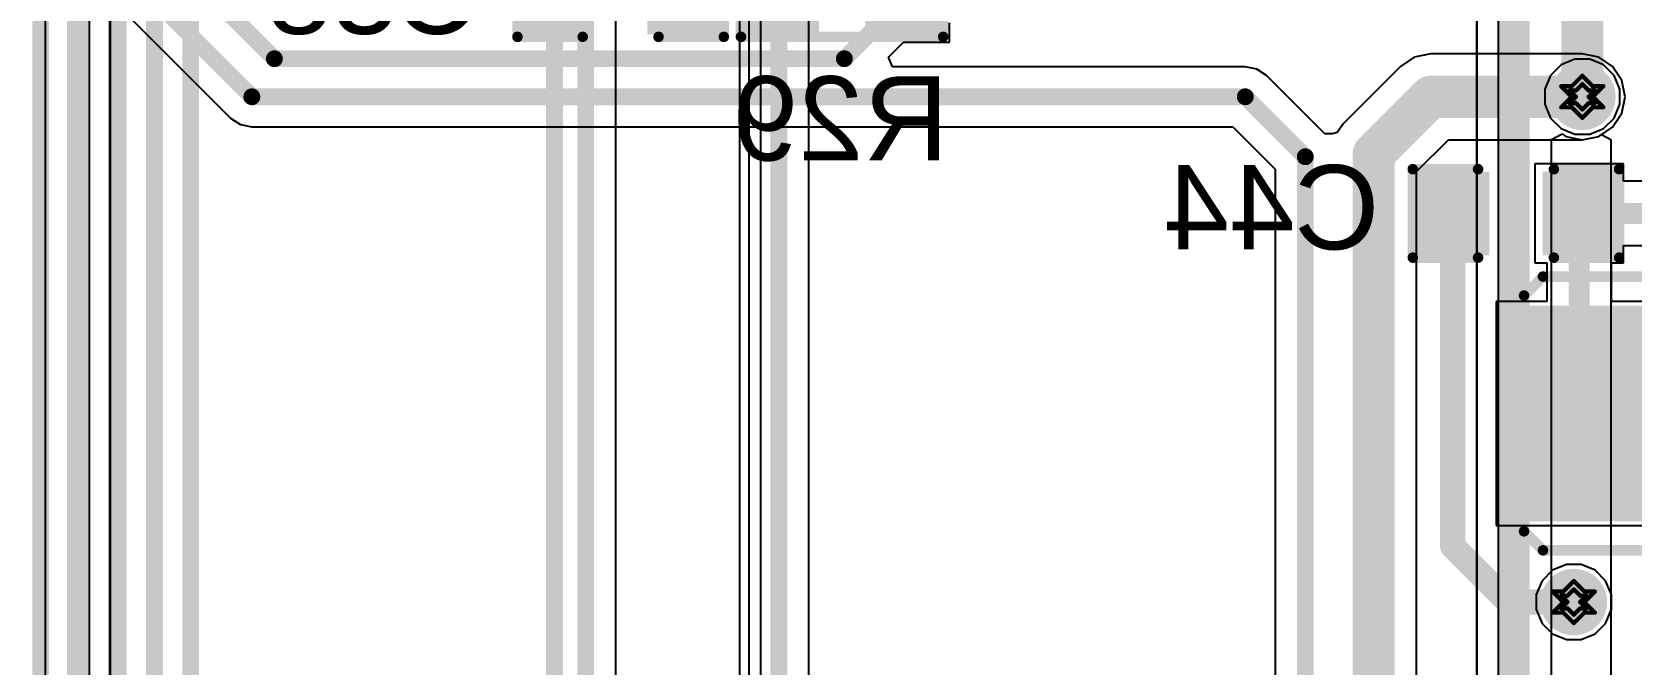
# Model space of a CAD drawing. Header units: inches. Extents: x -2.7 to 10.9, y -2.9 to 7.4.
# Drawn here: x 1.116 to 1.875, y -0.678 to -0.378 of the extents above; entities that cross this region are included whole.
import ezdxf

# ---------------------------------------------------------------- set-up
doc = ezdxf.new("R2010")
doc.units = ezdxf.units.IN
doc.header["$MEASUREMENT"] = 0
for name, color, linetype in [('Board Outline', 216, 'Continuous'), ('Bottom Layer', 5, 'Continuous'), ('Bottom Overlay', 54, 'Continuous'), ('Bottom Paste', 16, 'Continuous'), ('Bottom Solder', 6, 'Continuous'), ('Drill Drawing', 1, 'Continuous'), ('Layer 2', 16, 'Continuous'), ('Layer 3', 76, 'Continuous'), ('Top Layer', 1, 'Continuous'), ('Top Solder', 216, 'Continuous'), ('Via Holes', 16, 'Continuous')]:
    doc.layers.add(name, color=color, linetype=linetype)
doc.styles.add('Arial', font='', dxfattribs={"height": 0.2})
doc.styles.get('Arial').set_extended_font_data('Arial')

# ---------------------------------------------------------------- blocks, each defined once
blk = doc.blocks.new('SMD5032_2P_B_122')
at = {"layer": 'Bottom Layer'}
for points in [[(-0.1063, 0.04724), (-0.03937, 0.04724), (-0.03937, -0.04724), (-0.1063, -0.04724)], [(0.03937, 0.04724), (0.1063, 0.04724), (0.1063, -0.04724), (0.03937, -0.04724)]]:
    blk.add_hatch(color=5, dxfattribs=at).paths.add_polyline_path(points)
at = {"layer": 'Bottom Paste'}
for points in [[(-0.1063, 0.04724), (-0.03937, 0.04724), (-0.03937, -0.04724), (-0.1063, -0.04724)], [(0.03937, 0.04724), (0.1063, 0.04724), (0.1063, -0.04724), (0.03937, -0.04724)]]:
    blk.add_hatch(color=16, dxfattribs=at).paths.add_polyline_path(points)
at = {"layer": 'Bottom Solder'}
for points in [[(-0.1103, 0.05124), (-0.03537, 0.05124), (-0.03537, -0.05124), (-0.1103, -0.05124)], [(0.03537, 0.05124), (0.1103, 0.05124), (0.1103, -0.05124), (0.03537, -0.05124)]]:
    blk.add_hatch(color=6, dxfattribs=at).paths.add_polyline_path(points)
at = {"layer": 'Bottom Overlay'}
for points in [[(-0.09, 0.065, 0.005, 0.005, 0), (-0.099, 0.056, 0.005, 0.005, 0)], [(0.09, 0.065, 0.005, 0.005, 0), (-0.09, 0.065, 0.005, 0.005, 0)], [(0.099, 0.056, 0.005, 0.005, 0), (0.09, 0.065, 0.005, 0.005, 0)], [(-0.09, -0.065, 0.005, 0.005, 0), (-0.099, -0.056, 0.005, 0.005, 0)], [(0.099, -0.056, 0.005, 0.005, 0), (0.09, -0.065, 0.005, 0.005, 0)], [(0.09, -0.065, 0.005, 0.005, 0), (-0.09, -0.065, 0.005, 0.005, 0)]]:
    blk.add_lwpolyline(points, format="xyseb", dxfattribs=at)
for points in [[(-0.09125, 0.065, 0.0025, 0.0025, 1), (-0.08875, 0.065, 0.0025, 0.0025, 1)], [(-0.09125, 0.065, 0.0025, 0.0025, 1), (-0.08875, 0.065, 0.0025, 0.0025, 1)], [(0.08875, 0.065, 0.0025, 0.0025, 1), (0.09125, 0.065, 0.0025, 0.0025, 1)], [(0.08875, 0.065, 0.0025, 0.0025, 1), (0.09125, 0.065, 0.0025, 0.0025, 1)], [(-0.10025, 0.056, 0.0025, 0.0025, 1), (-0.09775, 0.056, 0.0025, 0.0025, 1)], [(0.09775, 0.056, 0.0025, 0.0025, 1), (0.10025, 0.056, 0.0025, 0.0025, 1)], [(-0.10025, -0.056, 0.0025, 0.0025, 1), (-0.09775, -0.056, 0.0025, 0.0025, 1)], [(0.09775, -0.056, 0.0025, 0.0025, 1), (0.10025, -0.056, 0.0025, 0.0025, 1)], [(-0.09125, -0.065, 0.0025, 0.0025, 1), (-0.08875, -0.065, 0.0025, 0.0025, 1)], [(-0.09125, -0.065, 0.0025, 0.0025, 1), (-0.08875, -0.065, 0.0025, 0.0025, 1)], [(0.08875, -0.065, 0.0025, 0.0025, 1), (0.09125, -0.065, 0.0025, 0.0025, 1)], [(0.08875, -0.065, 0.0025, 0.0025, 1), (0.09125, -0.065, 0.0025, 0.0025, 1)]]:
    blk.add_lwpolyline(points, format="xyseb", close=True, dxfattribs=at)
blk = doc.blocks.new('R___0603_B_186')
at = {"layer": 'Bottom Layer'}
for points in [[(-0.045, -0.0175), (-0.045, 0.0175), (-0.015, 0.0175), (-0.015, -0.0175)], [(0.015, -0.0175), (0.015, 0.0175), (0.045, 0.0175), (0.045, -0.0175)]]:
    blk.add_hatch(color=5, dxfattribs=at).paths.add_polyline_path(points)
at = {"layer": 'Bottom Paste'}
for points in [[(-0.045, -0.0175), (-0.045, 0.0175), (-0.015, 0.0175), (-0.015, -0.0175)], [(0.015, -0.0175), (0.015, 0.0175), (0.045, 0.0175), (0.045, -0.0175)]]:
    blk.add_hatch(color=16, dxfattribs=at).paths.add_polyline_path(points)
at = {"layer": 'Bottom Solder'}
for points in [[(-0.049, -0.0215), (-0.049, 0.0215), (-0.011, 0.0215), (-0.011, -0.0215)], [(0.011, -0.0215), (0.011, 0.0215), (0.049, 0.0215), (0.049, -0.0215)]]:
    blk.add_hatch(color=6, dxfattribs=at).paths.add_polyline_path(points)
at = {"layer": 'Bottom Overlay'}
for points in [[(0.048, 0.021, 0.005, 0.005, 0), (-0.048, 0.021, 0.005, 0.005, 0)], [(-0.048, 0.021, 0.005, 0.005, 0), (-0.048, -0.021, 0.005, 0.005, 0)], [(0.048, 0.021, 0.005, 0.005, 0), (0.048, -0.021, 0.005, 0.005, 0)], [(0.048, -0.021, 0.005, 0.005, 0), (-0.048, -0.021, 0.005, 0.005, 0)]]:
    blk.add_lwpolyline(points, format="xyseb", dxfattribs=at)
for points in [[(-0.04925, 0.021, 0.0025, 0.0025, 1), (-0.04675, 0.021, 0.0025, 0.0025, 1)], [(-0.04925, 0.021, 0.0025, 0.0025, 1), (-0.04675, 0.021, 0.0025, 0.0025, 1)], [(0.04675, 0.021, 0.0025, 0.0025, 1), (0.04925, 0.021, 0.0025, 0.0025, 1)], [(0.04675, 0.021, 0.0025, 0.0025, 1), (0.04925, 0.021, 0.0025, 0.0025, 1)], [(-0.04925, -0.021, 0.0025, 0.0025, 1), (-0.04675, -0.021, 0.0025, 0.0025, 1)], [(-0.04925, -0.021, 0.0025, 0.0025, 1), (-0.04675, -0.021, 0.0025, 0.0025, 1)], [(0.04675, -0.021, 0.0025, 0.0025, 1), (0.04925, -0.021, 0.0025, 0.0025, 1)], [(0.04675, -0.021, 0.0025, 0.0025, 1), (0.04925, -0.021, 0.0025, 0.0025, 1)]]:
    blk.add_lwpolyline(points, format="xyseb", close=True, dxfattribs=at)
blk = doc.blocks.new('C___0603_B_302')
at = {"layer": 'Bottom Layer'}
for points in [[(-0.045, -0.0175), (-0.045, 0.0175), (-0.015, 0.0175), (-0.015, -0.0175)], [(0.015, -0.0175), (0.015, 0.0175), (0.045, 0.0175), (0.045, -0.0175)]]:
    blk.add_hatch(color=5, dxfattribs=at).paths.add_polyline_path(points)
at = {"layer": 'Bottom Paste'}
for points in [[(-0.045, -0.0175), (-0.045, 0.0175), (-0.015, 0.0175), (-0.015, -0.0175)], [(0.015, -0.0175), (0.015, 0.0175), (0.045, 0.0175), (0.045, -0.0175)]]:
    blk.add_hatch(color=16, dxfattribs=at).paths.add_polyline_path(points)
at = {"layer": 'Bottom Solder'}
for points in [[(-0.04736, -0.01986), (-0.04736, 0.01986), (-0.01264, 0.01986), (-0.01264, -0.01986)], [(0.01264, -0.01986), (0.01264, 0.01986), (0.04736, 0.01986), (0.04736, -0.01986)]]:
    blk.add_hatch(color=6, dxfattribs=at).paths.add_polyline_path(points)
at = {"layer": 'Bottom Overlay'}
for points in [[(-0.049, -0.021, 0.005, 0.005, 0), (-0.049, 0.021, 0.005, 0.005, 0)], [(-0.049, 0.021, 0.005, 0.005, 0), (-0.018, 0.021, 0.005, 0.005, 0)], [(0.018, 0.021, 0.005, 0.005, 0), (0.049, 0.021, 0.005, 0.005, 0)], [(0.049, -0.021, 0.005, 0.005, 0), (0.049, 0.021, 0.005, 0.005, 0)], [(-0.049, -0.021, 0.005, 0.005, 0), (-0.018, -0.021, 0.005, 0.005, 0)], [(0.018, -0.021, 0.005, 0.005, 0), (0.049, -0.021, 0.005, 0.005, 0)]]:
    blk.add_lwpolyline(points, format="xyseb", dxfattribs=at)
for points in [[(-0.05025, 0.021, 0.0025, 0.0025, 1), (-0.04775, 0.021, 0.0025, 0.0025, 1)], [(-0.05025, 0.021, 0.0025, 0.0025, 1), (-0.04775, 0.021, 0.0025, 0.0025, 1)], [(-0.01925, 0.021, 0.0025, 0.0025, 1), (-0.01675, 0.021, 0.0025, 0.0025, 1)], [(0.01675, 0.021, 0.0025, 0.0025, 1), (0.01925, 0.021, 0.0025, 0.0025, 1)], [(0.04775, 0.021, 0.0025, 0.0025, 1), (0.05025, 0.021, 0.0025, 0.0025, 1)], [(0.04775, 0.021, 0.0025, 0.0025, 1), (0.05025, 0.021, 0.0025, 0.0025, 1)], [(-0.05025, -0.021, 0.0025, 0.0025, 1), (-0.04775, -0.021, 0.0025, 0.0025, 1)], [(-0.05025, -0.021, 0.0025, 0.0025, 1), (-0.04775, -0.021, 0.0025, 0.0025, 1)], [(-0.01925, -0.021, 0.0025, 0.0025, 1), (-0.01675, -0.021, 0.0025, 0.0025, 1)], [(0.01675, -0.021, 0.0025, 0.0025, 1), (0.01925, -0.021, 0.0025, 0.0025, 1)], [(0.04775, -0.021, 0.0025, 0.0025, 1), (0.05025, -0.021, 0.0025, 0.0025, 1)], [(0.04775, -0.021, 0.0025, 0.0025, 1), (0.05025, -0.021, 0.0025, 0.0025, 1)]]:
    blk.add_lwpolyline(points, format="xyseb", close=True, dxfattribs=at)
blk = doc.blocks.new('C___0603_B_308')
at = {"layer": 'Bottom Layer'}
for points in [[(-0.045, -0.0175), (-0.045, 0.0175), (-0.015, 0.0175), (-0.015, -0.0175)], [(0.015, -0.0175), (0.015, 0.0175), (0.045, 0.0175), (0.045, -0.0175)]]:
    blk.add_hatch(color=5, dxfattribs=at).paths.add_polyline_path(points)
at = {"layer": 'Bottom Paste'}
for points in [[(-0.045, -0.0175), (-0.045, 0.0175), (-0.015, 0.0175), (-0.015, -0.0175)], [(0.015, -0.0175), (0.015, 0.0175), (0.045, 0.0175), (0.045, -0.0175)]]:
    blk.add_hatch(color=16, dxfattribs=at).paths.add_polyline_path(points)
at = {"layer": 'Bottom Solder'}
for points in [[(-0.04736, -0.01986), (-0.04736, 0.01986), (-0.01264, 0.01986), (-0.01264, -0.01986)], [(0.01264, -0.01986), (0.01264, 0.01986), (0.04736, 0.01986), (0.04736, -0.01986)]]:
    blk.add_hatch(color=6, dxfattribs=at).paths.add_polyline_path(points)
at = {"layer": 'Bottom Overlay'}
for points in [[(-0.049, -0.021, 0.005, 0.005, 0), (-0.049, 0.021, 0.005, 0.005, 0)], [(-0.049, 0.021, 0.005, 0.005, 0), (-0.018, 0.021, 0.005, 0.005, 0)], [(0.018, 0.021, 0.005, 0.005, 0), (0.049, 0.021, 0.005, 0.005, 0)], [(0.049, -0.021, 0.005, 0.005, 0), (0.049, 0.021, 0.005, 0.005, 0)], [(-0.049, -0.021, 0.005, 0.005, 0), (-0.018, -0.021, 0.005, 0.005, 0)], [(0.018, -0.021, 0.005, 0.005, 0), (0.049, -0.021, 0.005, 0.005, 0)]]:
    blk.add_lwpolyline(points, format="xyseb", dxfattribs=at)
for points in [[(-0.05025, 0.021, 0.0025, 0.0025, 1), (-0.04775, 0.021, 0.0025, 0.0025, 1)], [(-0.05025, 0.021, 0.0025, 0.0025, 1), (-0.04775, 0.021, 0.0025, 0.0025, 1)], [(-0.01925, 0.021, 0.0025, 0.0025, 1), (-0.01675, 0.021, 0.0025, 0.0025, 1)], [(0.01675, 0.021, 0.0025, 0.0025, 1), (0.01925, 0.021, 0.0025, 0.0025, 1)], [(0.04775, 0.021, 0.0025, 0.0025, 1), (0.05025, 0.021, 0.0025, 0.0025, 1)], [(0.04775, 0.021, 0.0025, 0.0025, 1), (0.05025, 0.021, 0.0025, 0.0025, 1)], [(-0.05025, -0.021, 0.0025, 0.0025, 1), (-0.04775, -0.021, 0.0025, 0.0025, 1)], [(-0.05025, -0.021, 0.0025, 0.0025, 1), (-0.04775, -0.021, 0.0025, 0.0025, 1)], [(-0.01925, -0.021, 0.0025, 0.0025, 1), (-0.01675, -0.021, 0.0025, 0.0025, 1)], [(0.01675, -0.021, 0.0025, 0.0025, 1), (0.01925, -0.021, 0.0025, 0.0025, 1)], [(0.04775, -0.021, 0.0025, 0.0025, 1), (0.05025, -0.021, 0.0025, 0.0025, 1)], [(0.04775, -0.021, 0.0025, 0.0025, 1), (0.05025, -0.021, 0.0025, 0.0025, 1)]]:
    blk.add_lwpolyline(points, format="xyseb", close=True, dxfattribs=at)

msp = doc.modelspace()

# ---------------------------------------------------------------- hatches: boundary and pattern name
at = {"layer": 'Bottom Layer'}
h = msp.add_hatch(color=5, dxfattribs=at)
edge = h.paths.add_edge_path()
edge.add_arc((1.85202, -0.409), 0.01181, 0, 360)
h = msp.add_hatch(color=5, dxfattribs=at)
edge = h.paths.add_edge_path()
edge.add_arc((1.848, -0.649), 0.01181, 0, 360)
at = {"layer": 'Bottom Solder'}
h = msp.add_hatch(color=6, dxfattribs=at)
edge = h.paths.add_edge_path()
edge.add_arc((1.85202, -0.409), 0.01581, 0, 360)
h = msp.add_hatch(color=6, dxfattribs=at)
edge = h.paths.add_edge_path()
edge.add_arc((1.848, -0.649), 0.01581, 0, 360)
at = {"layer": 'Layer 2'}
h = msp.add_hatch(color=16, dxfattribs=at)
edge = h.paths.add_edge_path()
edge.add_arc((1.85202, -0.409), 0.01181, 0, 360)
h = msp.add_hatch(color=16, dxfattribs=at)
edge = h.paths.add_edge_path()
edge.add_arc((1.848, -0.649), 0.01181, 0, 360)
at = {"layer": 'Layer 3'}
h = msp.add_hatch(color=76, dxfattribs=at)
edge = h.paths.add_edge_path()
edge.add_arc((1.85202, -0.409), 0.01181, 0, 360)
h = msp.add_hatch(color=76, dxfattribs=at)
edge = h.paths.add_edge_path()
edge.add_arc((1.848, -0.649), 0.01181, 0, 360)
at = {"layer": 'Top Layer'}
h = msp.add_hatch(color=1, dxfattribs=at)
edge = h.paths.add_edge_path()
edge.add_arc((1.85202, -0.409), 0.01181, 0, 360)
h = msp.add_hatch(color=1, dxfattribs=at)
edge = h.paths.add_edge_path()
edge.add_arc((1.848, -0.649), 0.01181, 0, 360)
at = {"layer": 'Top Solder'}
h = msp.add_hatch(color=216, dxfattribs=at)
edge = h.paths.add_edge_path()
edge.add_arc((1.85202, -0.409), 0.01581, 0, 360)
h = msp.add_hatch(color=216, dxfattribs=at)
edge = h.paths.add_edge_path()
edge.add_arc((1.848, -0.649), 0.01581, 0, 360)
at = {"layer": 'Via Holes'}
h = msp.add_hatch(color=7, dxfattribs=at)
edge = h.paths.add_edge_path()
edge.add_arc((1.85202, -0.409), 0.00591, 0, 360)
h = msp.add_hatch(color=7, dxfattribs=at)
edge = h.paths.add_edge_path()
edge.add_arc((1.848, -0.649), 0.00591, 0, 360)

# ---------------------------------------------------------------- linework, layer by layer
at = {"layer": 'Board Outline'}
msp.add_lwpolyline([(2.84412, -0.24125, 0.005, 0.005, -0.741893), (-2.49969, -1.37795, 0.005, 0.005, 0)], format="xyseb", dxfattribs=at)
at = {"layer": 'Bottom Layer'}
for p, q in [((1.12225, 0.2783), (1.12225, -0.73112)), ((1.15284, -0.73745), (1.15284, -0.36273)), ((1.16166, -0.37051), (1.21024, -0.41909)), ((1.55156, -0.38303), (1.55156, -0.37381)), ((1.52267, -0.39011), (1.52974, -0.38303)), ((1.52974, -0.38303), (1.55156, -0.38303)), ((1.52458, -0.39473), (1.52267, -0.39011)), ((1.69202, -0.39473), (1.52458, -0.39473)), ((1.69748, -0.39581), (1.69202, -0.39473)), ((1.69202, -0.39473), (1.69202, -0.39473)), ((1.76563, -0.39458), (1.73857, -0.42164)), ((1.77225, -0.39016), (1.76563, -0.39458)), ((1.78005, -0.38861), (1.77225, -0.39016)), ((1.85202, -0.38861), (1.78005, -0.38861)), ((1.85982, -0.39016), (1.85202, -0.38861)), ((1.86644, -0.39458), (1.85982, -0.39016)), ((1.87086, -0.4012), (1.86644, -0.39458)), ((1.70211, -0.39891), (1.69748, -0.39581)), ((1.72974, -0.42654), (1.70211, -0.39891)), ((1.87241, -0.409), (1.87086, -0.4012)), ((1.87086, -0.4168), (1.87241, -0.409)), ((1.86644, -0.42342), (1.87086, -0.4168)), ((1.21024, -0.41909), (1.21024, -0.41909)), ((1.21024, -0.41909), (1.21487, -0.42219)), ((1.21487, -0.42219), (1.22033, -0.42327)), ((1.22033, -0.42327), (1.22033, -0.42327)), ((1.22033, -0.42327), (1.6861, -0.42327)), ((1.6861, -0.42327), (1.70622, -0.44339)), ((1.73857, -0.42164), (1.73567, -0.42599)), ((1.85982, -0.42784), (1.86644, -0.42342)), ((1.72983, -0.42657), (1.72974, -0.42654)), ((1.73348, -0.42659), (1.72983, -0.42657)), ((1.73567, -0.42599), (1.73348, -0.42659)), ((1.77338, -0.44451), (1.7885, -0.42939)), ((1.7885, -0.42939), (1.85202, -0.42939)), ((1.85202, -0.42939), (1.85982, -0.42784)), ((1.70622, -0.44339), (1.70622, -1.30352)), ((1.77338, -1.24485), (1.77338, -0.44451)), ((1.87153, -0.4409), (1.82953, -0.4409)), ((1.82953, -0.4409), (1.82953, -0.4879)), ((1.87153, -0.44911), (1.87153, -0.4409)), ((1.88718, -0.44911), (1.87153, -0.44911)), ((1.87153, -0.4879), (1.87153, -0.47969)), ((1.87153, -0.47969), (1.88718, -0.47969)), ((1.82953, -0.4879), (1.83523, -0.4879)), ((1.83523, -0.4879), (1.83523, -0.50616)), ((1.86582, -0.50616), (1.86582, -0.4879)), ((1.86582, -0.4879), (1.87153, -0.4879)), ((1.83523, -0.50616), (1.81106, -0.50616)), ((1.81106, -0.50616), (1.81106, -0.61264)), ((1.88999, -0.50616), (1.86582, -0.50616)), ((1.81106, -0.61264), (1.88999, -0.61264))]:
    msp.add_line(p, q, dxfattribs=at)
for points in [[(1.13755, -0.73745, 0.01, 0.01, 0), (1.13755, 0.2783, 0.01, 0.01, 0)], [(1.19129, -0.35118, 0.008, 0.008, 0), (1.23104, -0.39093, 0.008, 0.008, 0)], [(1.17175, -0.36042, 0.008, 0.008, 0), (1.22033, -0.409, 0.008, 0.008, 0)], [(1.50166, -0.39093, 0.008, 0.008, 0), (1.53056, -0.36203, 0.008, 0.008, 0)], [(1.23104, -0.39093, 0.008, 0.008, 0), (1.50166, -0.39093, 0.008, 0.008, 0)], [(1.75299, -0.43606, 0.02, 0.02, 0), (1.78005, -0.409, 0.02, 0.02, 0)], [(1.78005, -0.409, 0.02, 0.02, 0), (1.85202, -0.409, 0.02, 0.02, 0)], [(1.22033, -0.409, 0.008, 0.008, 0), (1.69202, -0.409, 0.008, 0.008, 0)], [(1.69202, -0.409, 0.008, 0.008, 0), (1.72049, -0.43748, 0.008, 0.008, 0)], [(1.75299, -1.43321, 0.02, 0.02, 0), (1.75299, -0.43606, 0.02, 0.02, 0)], [(1.72049, -1.30944, 0.008, 0.008, 0), (1.72049, -0.43748, 0.008, 0.008, 0)], [(1.79053, -0.62253, 0.012, 0.012, 0), (1.79053, -0.4644, 0.012, 0.012, 0)], [(1.85053, -0.4644, 0.01, 0.01, 0), (1.88718, -0.4644, 0.01, 0.01, 0)], [(1.85053, -0.5594, 0.01, 0.01, 0), (1.85053, -0.4644, 0.01, 0.01, 0)], [(1.79053, -0.62253, 0.012, 0.012, 0), (1.817, -0.649, 0.012, 0.012, 0)], [(1.817, -0.649, 0.012, 0.012, 0), (1.848, -0.649, 0.012, 0.012, 0)]]:
    msp.add_lwpolyline(points, format="xyseb", dxfattribs=at)
for points in [[(1.22904, -0.39093, 0.004, 0.004, 1), (1.23304, -0.39093, 0.004, 0.004, 1)], [(1.22904, -0.39093, 0.004, 0.004, 1), (1.23304, -0.39093, 0.004, 0.004, 1)], [(1.49966, -0.39093, 0.004, 0.004, 1), (1.50366, -0.39093, 0.004, 0.004, 1)], [(1.49966, -0.39093, 0.004, 0.004, 1), (1.50366, -0.39093, 0.004, 0.004, 1)], [(1.77505, -0.409, 0.01, 0.01, 1), (1.78505, -0.409, 0.01, 0.01, 1)], [(1.77505, -0.409, 0.01, 0.01, 1), (1.78505, -0.409, 0.01, 0.01, 1)], [(1.84702, -0.409, 0.01, 0.01, 1), (1.85702, -0.409, 0.01, 0.01, 1)], [(1.21833, -0.409, 0.004, 0.004, 1), (1.22233, -0.409, 0.004, 0.004, 1)], [(1.21833, -0.409, 0.004, 0.004, 1), (1.22233, -0.409, 0.004, 0.004, 1)], [(1.69002, -0.409, 0.004, 0.004, 1), (1.69402, -0.409, 0.004, 0.004, 1)], [(1.69002, -0.409, 0.004, 0.004, 1), (1.69402, -0.409, 0.004, 0.004, 1)], [(1.74799, -0.43606, 0.01, 0.01, 1), (1.75799, -0.43606, 0.01, 0.01, 1)], [(1.74799, -0.43606, 0.01, 0.01, 1), (1.75799, -0.43606, 0.01, 0.01, 1)], [(1.71849, -0.43748, 0.004, 0.004, 1), (1.72249, -0.43748, 0.004, 0.004, 1)], [(1.71849, -0.43748, 0.004, 0.004, 1), (1.72249, -0.43748, 0.004, 0.004, 1)], [(1.78753, -0.4644, 0.006, 0.006, 1), (1.79353, -0.4644, 0.006, 0.006, 1)], [(1.84803, -0.4644, 0.005, 0.005, 1), (1.85303, -0.4644, 0.005, 0.005, 1)], [(1.84803, -0.4644, 0.005, 0.005, 1), (1.85303, -0.4644, 0.005, 0.005, 1)], [(1.84803, -0.5594, 0.005, 0.005, 1), (1.85303, -0.5594, 0.005, 0.005, 1)], [(1.78753, -0.62253, 0.006, 0.006, 1), (1.79353, -0.62253, 0.006, 0.006, 1)], [(1.78753, -0.62253, 0.006, 0.006, 1), (1.79353, -0.62253, 0.006, 0.006, 1)], [(1.814, -0.649, 0.006, 0.006, 1), (1.82, -0.649, 0.006, 0.006, 1)], [(1.814, -0.649, 0.006, 0.006, 1), (1.82, -0.649, 0.006, 0.006, 1)], [(1.845, -0.649, 0.006, 0.006, 1), (1.851, -0.649, 0.006, 0.006, 1)]]:
    msp.add_lwpolyline(points, format="xyseb", close=True, dxfattribs=at)
at = {"layer": 'Drill Drawing'}
for points in [[(1.84702, -0.404, 0.002, 0.002, 0), (1.85202, -0.399, 0.002, 0.002, 0)], [(1.84902, -0.406, 0.002, 0.002, 0), (1.85202, -0.403, 0.002, 0.002, 0)], [(1.85202, -0.399, 0.002, 0.002, 0), (1.85702, -0.404, 0.002, 0.002, 0)], [(1.85202, -0.403, 0.002, 0.002, 0), (1.85502, -0.406, 0.002, 0.002, 0)], [(1.84202, -0.404, 0.002, 0.002, 0), (1.84702, -0.409, 0.002, 0.002, 0)], [(1.84202, -0.404, 0.002, 0.002, 0), (1.84702, -0.404, 0.002, 0.002, 0)], [(1.84202, -0.414, 0.002, 0.002, 0), (1.84702, -0.409, 0.002, 0.002, 0)], [(1.84602, -0.406, 0.002, 0.002, 0), (1.84902, -0.409, 0.002, 0.002, 0)], [(1.84602, -0.406, 0.002, 0.002, 0), (1.84902, -0.406, 0.002, 0.002, 0)], [(1.84602, -0.412, 0.002, 0.002, 0), (1.84902, -0.409, 0.002, 0.002, 0)], [(1.85502, -0.406, 0.002, 0.002, 0), (1.85802, -0.406, 0.002, 0.002, 0)], [(1.85502, -0.409, 0.002, 0.002, 0), (1.85802, -0.406, 0.002, 0.002, 0)], [(1.85502, -0.409, 0.002, 0.002, 0), (1.85802, -0.412, 0.002, 0.002, 0)], [(1.85702, -0.404, 0.002, 0.002, 0), (1.86202, -0.404, 0.002, 0.002, 0)], [(1.85702, -0.409, 0.002, 0.002, 0), (1.86202, -0.404, 0.002, 0.002, 0)], [(1.85702, -0.409, 0.002, 0.002, 0), (1.86202, -0.414, 0.002, 0.002, 0)], [(1.84202, -0.414, 0.002, 0.002, 0), (1.84702, -0.414, 0.002, 0.002, 0)], [(1.84602, -0.412, 0.002, 0.002, 0), (1.84902, -0.412, 0.002, 0.002, 0)], [(1.84702, -0.414, 0.002, 0.002, 0), (1.85202, -0.419, 0.002, 0.002, 0)], [(1.84902, -0.412, 0.002, 0.002, 0), (1.85202, -0.415, 0.002, 0.002, 0)], [(1.85202, -0.415, 0.002, 0.002, 0), (1.85502, -0.412, 0.002, 0.002, 0)], [(1.85202, -0.419, 0.002, 0.002, 0), (1.85702, -0.414, 0.002, 0.002, 0)], [(1.85502, -0.412, 0.002, 0.002, 0), (1.85802, -0.412, 0.002, 0.002, 0)], [(1.85702, -0.414, 0.002, 0.002, 0), (1.86202, -0.414, 0.002, 0.002, 0)], [(1.838, -0.644, 0.002, 0.002, 0), (1.843, -0.649, 0.002, 0.002, 0)], [(1.838, -0.644, 0.002, 0.002, 0), (1.843, -0.644, 0.002, 0.002, 0)], [(1.842, -0.646, 0.002, 0.002, 0), (1.845, -0.649, 0.002, 0.002, 0)], [(1.842, -0.646, 0.002, 0.002, 0), (1.845, -0.646, 0.002, 0.002, 0)], [(1.843, -0.644, 0.002, 0.002, 0), (1.848, -0.639, 0.002, 0.002, 0)], [(1.845, -0.646, 0.002, 0.002, 0), (1.848, -0.643, 0.002, 0.002, 0)], [(1.848, -0.639, 0.002, 0.002, 0), (1.853, -0.644, 0.002, 0.002, 0)], [(1.848, -0.643, 0.002, 0.002, 0), (1.851, -0.646, 0.002, 0.002, 0)], [(1.851, -0.646, 0.002, 0.002, 0), (1.854, -0.646, 0.002, 0.002, 0)], [(1.851, -0.649, 0.002, 0.002, 0), (1.854, -0.646, 0.002, 0.002, 0)], [(1.853, -0.644, 0.002, 0.002, 0), (1.858, -0.644, 0.002, 0.002, 0)], [(1.853, -0.649, 0.002, 0.002, 0), (1.858, -0.644, 0.002, 0.002, 0)], [(1.838, -0.654, 0.002, 0.002, 0), (1.843, -0.649, 0.002, 0.002, 0)], [(1.842, -0.652, 0.002, 0.002, 0), (1.845, -0.649, 0.002, 0.002, 0)], [(1.842, -0.652, 0.002, 0.002, 0), (1.845, -0.652, 0.002, 0.002, 0)], [(1.845, -0.652, 0.002, 0.002, 0), (1.848, -0.655, 0.002, 0.002, 0)], [(1.848, -0.655, 0.002, 0.002, 0), (1.851, -0.652, 0.002, 0.002, 0)], [(1.851, -0.649, 0.002, 0.002, 0), (1.854, -0.652, 0.002, 0.002, 0)], [(1.851, -0.652, 0.002, 0.002, 0), (1.854, -0.652, 0.002, 0.002, 0)], [(1.853, -0.649, 0.002, 0.002, 0), (1.858, -0.654, 0.002, 0.002, 0)], [(1.838, -0.654, 0.002, 0.002, 0), (1.843, -0.654, 0.002, 0.002, 0)], [(1.843, -0.654, 0.002, 0.002, 0), (1.848, -0.659, 0.002, 0.002, 0)], [(1.848, -0.659, 0.002, 0.002, 0), (1.853, -0.654, 0.002, 0.002, 0)], [(1.853, -0.654, 0.002, 0.002, 0), (1.858, -0.654, 0.002, 0.002, 0)]]:
    msp.add_lwpolyline(points, format="xyseb", dxfattribs=at)
for points in [[(1.85152, -0.399, 0.001, 0.001, 1), (1.85252, -0.399, 0.001, 0.001, 1)], [(1.85152, -0.399, 0.001, 0.001, 1), (1.85252, -0.399, 0.001, 0.001, 1)], [(1.85152, -0.403, 0.001, 0.001, 1), (1.85252, -0.403, 0.001, 0.001, 1)], [(1.85152, -0.403, 0.001, 0.001, 1), (1.85252, -0.403, 0.001, 0.001, 1)], [(1.84152, -0.404, 0.001, 0.001, 1), (1.84252, -0.404, 0.001, 0.001, 1)], [(1.84152, -0.404, 0.001, 0.001, 1), (1.84252, -0.404, 0.001, 0.001, 1)], [(1.84552, -0.406, 0.001, 0.001, 1), (1.84652, -0.406, 0.001, 0.001, 1)], [(1.84552, -0.406, 0.001, 0.001, 1), (1.84652, -0.406, 0.001, 0.001, 1)], [(1.84652, -0.404, 0.001, 0.001, 1), (1.84752, -0.404, 0.001, 0.001, 1)], [(1.84652, -0.404, 0.001, 0.001, 1), (1.84752, -0.404, 0.001, 0.001, 1)], [(1.84652, -0.409, 0.001, 0.001, 1), (1.84752, -0.409, 0.001, 0.001, 1)], [(1.84652, -0.409, 0.001, 0.001, 1), (1.84752, -0.409, 0.001, 0.001, 1)], [(1.84852, -0.406, 0.001, 0.001, 1), (1.84952, -0.406, 0.001, 0.001, 1)], [(1.84852, -0.406, 0.001, 0.001, 1), (1.84952, -0.406, 0.001, 0.001, 1)], [(1.84852, -0.409, 0.001, 0.001, 1), (1.84952, -0.409, 0.001, 0.001, 1)], [(1.84852, -0.409, 0.001, 0.001, 1), (1.84952, -0.409, 0.001, 0.001, 1)], [(1.85452, -0.406, 0.001, 0.001, 1), (1.85552, -0.406, 0.001, 0.001, 1)], [(1.85452, -0.406, 0.001, 0.001, 1), (1.85552, -0.406, 0.001, 0.001, 1)], [(1.85452, -0.409, 0.001, 0.001, 1), (1.85552, -0.409, 0.001, 0.001, 1)], [(1.85452, -0.409, 0.001, 0.001, 1), (1.85552, -0.409, 0.001, 0.001, 1)], [(1.85652, -0.404, 0.001, 0.001, 1), (1.85752, -0.404, 0.001, 0.001, 1)], [(1.85652, -0.404, 0.001, 0.001, 1), (1.85752, -0.404, 0.001, 0.001, 1)], [(1.85652, -0.409, 0.001, 0.001, 1), (1.85752, -0.409, 0.001, 0.001, 1)], [(1.85652, -0.409, 0.001, 0.001, 1), (1.85752, -0.409, 0.001, 0.001, 1)], [(1.85752, -0.406, 0.001, 0.001, 1), (1.85852, -0.406, 0.001, 0.001, 1)], [(1.85752, -0.406, 0.001, 0.001, 1), (1.85852, -0.406, 0.001, 0.001, 1)], [(1.86152, -0.404, 0.001, 0.001, 1), (1.86252, -0.404, 0.001, 0.001, 1)], [(1.86152, -0.404, 0.001, 0.001, 1), (1.86252, -0.404, 0.001, 0.001, 1)], [(1.84152, -0.414, 0.001, 0.001, 1), (1.84252, -0.414, 0.001, 0.001, 1)], [(1.84152, -0.414, 0.001, 0.001, 1), (1.84252, -0.414, 0.001, 0.001, 1)], [(1.84552, -0.412, 0.001, 0.001, 1), (1.84652, -0.412, 0.001, 0.001, 1)], [(1.84552, -0.412, 0.001, 0.001, 1), (1.84652, -0.412, 0.001, 0.001, 1)], [(1.84652, -0.414, 0.001, 0.001, 1), (1.84752, -0.414, 0.001, 0.001, 1)], [(1.84652, -0.414, 0.001, 0.001, 1), (1.84752, -0.414, 0.001, 0.001, 1)], [(1.84852, -0.412, 0.001, 0.001, 1), (1.84952, -0.412, 0.001, 0.001, 1)], [(1.84852, -0.412, 0.001, 0.001, 1), (1.84952, -0.412, 0.001, 0.001, 1)], [(1.85152, -0.415, 0.001, 0.001, 1), (1.85252, -0.415, 0.001, 0.001, 1)], [(1.85152, -0.415, 0.001, 0.001, 1), (1.85252, -0.415, 0.001, 0.001, 1)], [(1.85452, -0.412, 0.001, 0.001, 1), (1.85552, -0.412, 0.001, 0.001, 1)], [(1.85452, -0.412, 0.001, 0.001, 1), (1.85552, -0.412, 0.001, 0.001, 1)], [(1.85652, -0.414, 0.001, 0.001, 1), (1.85752, -0.414, 0.001, 0.001, 1)], [(1.85652, -0.414, 0.001, 0.001, 1), (1.85752, -0.414, 0.001, 0.001, 1)], [(1.85752, -0.412, 0.001, 0.001, 1), (1.85852, -0.412, 0.001, 0.001, 1)], [(1.85752, -0.412, 0.001, 0.001, 1), (1.85852, -0.412, 0.001, 0.001, 1)], [(1.86152, -0.414, 0.001, 0.001, 1), (1.86252, -0.414, 0.001, 0.001, 1)], [(1.86152, -0.414, 0.001, 0.001, 1), (1.86252, -0.414, 0.001, 0.001, 1)], [(1.85152, -0.419, 0.001, 0.001, 1), (1.85252, -0.419, 0.001, 0.001, 1)], [(1.85152, -0.419, 0.001, 0.001, 1), (1.85252, -0.419, 0.001, 0.001, 1)], [(1.8375, -0.644, 0.001, 0.001, 1), (1.8385, -0.644, 0.001, 0.001, 1)], [(1.8375, -0.644, 0.001, 0.001, 1), (1.8385, -0.644, 0.001, 0.001, 1)], [(1.8415, -0.646, 0.001, 0.001, 1), (1.8425, -0.646, 0.001, 0.001, 1)], [(1.8415, -0.646, 0.001, 0.001, 1), (1.8425, -0.646, 0.001, 0.001, 1)], [(1.8425, -0.644, 0.001, 0.001, 1), (1.8435, -0.644, 0.001, 0.001, 1)], [(1.8425, -0.644, 0.001, 0.001, 1), (1.8435, -0.644, 0.001, 0.001, 1)], [(1.8445, -0.646, 0.001, 0.001, 1), (1.8455, -0.646, 0.001, 0.001, 1)], [(1.8445, -0.646, 0.001, 0.001, 1), (1.8455, -0.646, 0.001, 0.001, 1)], [(1.8475, -0.639, 0.001, 0.001, 1), (1.8485, -0.639, 0.001, 0.001, 1)], [(1.8475, -0.639, 0.001, 0.001, 1), (1.8485, -0.639, 0.001, 0.001, 1)], [(1.8475, -0.643, 0.001, 0.001, 1), (1.8485, -0.643, 0.001, 0.001, 1)], [(1.8475, -0.643, 0.001, 0.001, 1), (1.8485, -0.643, 0.001, 0.001, 1)], [(1.8505, -0.646, 0.001, 0.001, 1), (1.8515, -0.646, 0.001, 0.001, 1)], [(1.8505, -0.646, 0.001, 0.001, 1), (1.8515, -0.646, 0.001, 0.001, 1)], [(1.8525, -0.644, 0.001, 0.001, 1), (1.8535, -0.644, 0.001, 0.001, 1)], [(1.8525, -0.644, 0.001, 0.001, 1), (1.8535, -0.644, 0.001, 0.001, 1)], [(1.8535, -0.646, 0.001, 0.001, 1), (1.8545, -0.646, 0.001, 0.001, 1)], [(1.8535, -0.646, 0.001, 0.001, 1), (1.8545, -0.646, 0.001, 0.001, 1)], [(1.8575, -0.644, 0.001, 0.001, 1), (1.8585, -0.644, 0.001, 0.001, 1)], [(1.8575, -0.644, 0.001, 0.001, 1), (1.8585, -0.644, 0.001, 0.001, 1)], [(1.8415, -0.652, 0.001, 0.001, 1), (1.8425, -0.652, 0.001, 0.001, 1)], [(1.8415, -0.652, 0.001, 0.001, 1), (1.8425, -0.652, 0.001, 0.001, 1)], [(1.8425, -0.649, 0.001, 0.001, 1), (1.8435, -0.649, 0.001, 0.001, 1)], [(1.8425, -0.649, 0.001, 0.001, 1), (1.8435, -0.649, 0.001, 0.001, 1)], [(1.8445, -0.649, 0.001, 0.001, 1), (1.8455, -0.649, 0.001, 0.001, 1)], [(1.8445, -0.649, 0.001, 0.001, 1), (1.8455, -0.649, 0.001, 0.001, 1)], [(1.8445, -0.652, 0.001, 0.001, 1), (1.8455, -0.652, 0.001, 0.001, 1)], [(1.8445, -0.652, 0.001, 0.001, 1), (1.8455, -0.652, 0.001, 0.001, 1)], [(1.8505, -0.649, 0.001, 0.001, 1), (1.8515, -0.649, 0.001, 0.001, 1)], [(1.8505, -0.649, 0.001, 0.001, 1), (1.8515, -0.649, 0.001, 0.001, 1)], [(1.8505, -0.652, 0.001, 0.001, 1), (1.8515, -0.652, 0.001, 0.001, 1)], [(1.8505, -0.652, 0.001, 0.001, 1), (1.8515, -0.652, 0.001, 0.001, 1)], [(1.8525, -0.649, 0.001, 0.001, 1), (1.8535, -0.649, 0.001, 0.001, 1)], [(1.8525, -0.649, 0.001, 0.001, 1), (1.8535, -0.649, 0.001, 0.001, 1)], [(1.8535, -0.652, 0.001, 0.001, 1), (1.8545, -0.652, 0.001, 0.001, 1)], [(1.8535, -0.652, 0.001, 0.001, 1), (1.8545, -0.652, 0.001, 0.001, 1)], [(1.8375, -0.654, 0.001, 0.001, 1), (1.8385, -0.654, 0.001, 0.001, 1)], [(1.8375, -0.654, 0.001, 0.001, 1), (1.8385, -0.654, 0.001, 0.001, 1)], [(1.8425, -0.654, 0.001, 0.001, 1), (1.8435, -0.654, 0.001, 0.001, 1)], [(1.8425, -0.654, 0.001, 0.001, 1), (1.8435, -0.654, 0.001, 0.001, 1)], [(1.8475, -0.655, 0.001, 0.001, 1), (1.8485, -0.655, 0.001, 0.001, 1)], [(1.8475, -0.655, 0.001, 0.001, 1), (1.8485, -0.655, 0.001, 0.001, 1)], [(1.8475, -0.659, 0.001, 0.001, 1), (1.8485, -0.659, 0.001, 0.001, 1)], [(1.8475, -0.659, 0.001, 0.001, 1), (1.8485, -0.659, 0.001, 0.001, 1)], [(1.8525, -0.654, 0.001, 0.001, 1), (1.8535, -0.654, 0.001, 0.001, 1)], [(1.8525, -0.654, 0.001, 0.001, 1), (1.8535, -0.654, 0.001, 0.001, 1)], [(1.8575, -0.654, 0.001, 0.001, 1), (1.8585, -0.654, 0.001, 0.001, 1)], [(1.8575, -0.654, 0.001, 0.001, 1), (1.8585, -0.654, 0.001, 0.001, 1)]]:
    msp.add_lwpolyline(points, format="xyseb", close=True, dxfattribs=at)
at = {"layer": 'Layer 2'}
for p, q in [((1.84193, -0.3939), (1.83692, -0.39891)), ((1.84848, -0.39119), (1.84193, -0.3939)), ((1.85556, -0.39119), (1.84848, -0.39119)), ((1.86211, -0.3939), (1.85556, -0.39119)), ((1.86712, -0.39891), (1.86211, -0.3939)), ((1.83692, -0.39891), (1.83421, -0.40546)), ((1.86983, -0.40546), (1.86712, -0.39891)), ((1.83421, -0.40546), (1.83421, -0.41254)), ((1.86983, -0.41254), (1.86983, -0.40546)), ((1.83421, -0.41254), (1.83692, -0.41909)), ((1.86712, -0.41909), (1.86983, -0.41254)), ((1.83692, -0.41909), (1.84193, -0.4241)), ((1.84193, -0.4241), (1.84848, -0.42681)), ((1.85556, -0.42681), (1.86211, -0.4241)), ((1.86211, -0.4241), (1.86712, -0.41909)), ((1.84848, -0.42681), (1.85556, -0.42681))]:
    msp.add_line(p, q, dxfattribs=at)
at = {"layer": 'Layer 3'}
for p, q in [((1.143, 0.21469), (1.143, -1.45516)), ((1.1532, -1.17002), (1.1532, 0.21469)), ((1.802, -0.23649), (1.802, -1.29287)), ((1.8122, -1.27663), (1.8122, -0.23649)), ((1.4518, -0.33923), (1.4518, -1.17286)), ((1.462, -1.18305), (1.462, -0.33923)), ((1.84193, -0.3939), (1.83692, -0.39891)), ((1.84848, -0.39119), (1.84193, -0.3939)), ((1.85556, -0.39119), (1.84848, -0.39119)), ((1.86211, -0.3939), (1.85556, -0.39119)), ((1.86712, -0.39891), (1.86211, -0.3939)), ((1.83692, -0.39891), (1.83421, -0.40546)), ((1.86983, -0.40546), (1.86712, -0.39891)), ((1.83421, -0.40546), (1.83421, -0.41254)), ((1.86983, -0.41254), (1.86983, -0.40546)), ((1.83421, -0.41254), (1.83692, -0.41909)), ((1.86712, -0.41909), (1.86983, -0.41254)), ((1.83692, -0.41909), (1.84193, -0.4241)), ((1.84193, -0.4241), (1.84848, -0.42681)), ((1.85556, -0.42681), (1.86211, -0.4241)), ((1.86211, -0.4241), (1.86712, -0.41909)), ((1.84848, -0.42681), (1.85556, -0.42681)), ((1.83791, -0.6339), (1.8329, -0.63891)), ((1.84446, -0.63119), (1.83791, -0.6339)), ((1.85154, -0.63119), (1.84446, -0.63119)), ((1.85809, -0.6339), (1.85154, -0.63119)), ((1.8631, -0.63891), (1.85809, -0.6339)), ((1.8329, -0.63891), (1.83019, -0.64546)), ((1.86581, -0.64546), (1.8631, -0.63891)), ((1.83019, -0.64546), (1.83019, -0.65254)), ((1.83019, -0.65254), (1.8329, -0.65909)), ((1.8631, -0.65909), (1.86581, -0.65254)), ((1.86581, -0.65254), (1.86581, -0.64546)), ((1.8329, -0.65909), (1.83791, -0.6641)), ((1.85809, -0.6641), (1.8631, -0.65909)), ((1.83791, -0.6641), (1.84446, -0.66681)), ((1.84446, -0.66681), (1.85154, -0.66681)), ((1.85154, -0.66681), (1.85809, -0.6641))]:
    msp.add_line(p, q, dxfattribs=at)
at = {"layer": 'Top Layer'}
for p, q in [((1.3931, -1.44613), (1.3931, 0.35627)), ((1.80172, -0.15494), (1.80172, -1.297)), ((1.45628, -0.32991), (1.45628, -1.35141)), ((1.48483, -1.3455), (1.48483, -0.32991)), ((1.83741, -0.42931), (1.84241, -0.42663)), ((1.83741, -1.297), (1.83741, -0.42931)), ((1.84241, -0.42663), (1.84421, -0.42784)), ((1.84421, -0.42784), (1.85202, -0.42939)), ((1.85202, -0.42939), (1.85982, -0.42784)), ((1.85982, -0.42784), (1.8611, -0.42699)), ((1.8611, -0.42699), (1.86551, -0.42934)), ((1.86551, -0.42934), (1.86551, -1.72662))]:
    msp.add_line(p, q, dxfattribs=at)
for points in [[(1.13755, -1.46212, 0.008, 0.008, 0), (1.13755, 0.38569, 0.008, 0.008, 0)], [(1.364, -1.94999, 0.008, 0.008, 0), (1.364, 0.36933, 0.008, 0.008, 0)], [(1.12004, -1.45623, 0.008, 0.008, 0), (1.12004, 0.36307, 0.008, 0.008, 0)], [(1.15693, -1.46673, 0.008, 0.008, 0), (1.15693, 0.36296, 0.008, 0.008, 0)], [(1.37883, -1.94983, 0.008, 0.008, 0), (1.37883, 0.36219, 0.008, 0.008, 0)], [(1.1741, -1.46747, 0.008, 0.008, 0), (1.1741, 0.31156, 0.008, 0.008, 0)], [(1.19129, -1.4601, 0.008, 0.008, 0), (1.19129, 0.27329, 0.008, 0.008, 0)], [(1.85202, -0.409, 0.02, 0.02, 0), (1.85202, 0.2511, 0.02, 0.02, 0)], [(1.81957, -1.297, 0.015, 0.015, 0), (1.81957, -0.14755, 0.015, 0.015, 0)], [(1.47056, -1.35141, 0.008, 0.008, 0), (1.47056, -0.319, 0.008, 0.008, 0)]]:
    msp.add_lwpolyline(points, format="xyseb", dxfattribs=at)
msp.add_lwpolyline([(1.84702, -0.409, 0.01, 0.01, 1), (1.85702, -0.409, 0.01, 0.01, 1)], format="xyseb", close=True, dxfattribs=at)

# ---------------------------------------------------------------- block references
for name, p in [('C___0603_B_308', (1.39542, -0.35953)), ('C___0603_B_302', (1.82053, -0.4644))]:
    msp.add_blockref(name, p)
at = {"rotation": 180}
for name, p in [('R___0603_B_186', (1.50056, -0.35953)), ('SMD5032_2P_B_122', (1.92336, -0.5594))]:
    msp.add_blockref(name, p, dxfattribs=at)

# ---------------------------------------------------------------- texts
at = {"layer": 'Bottom Overlay', "style": 'Arial', "text_generation_flag": 2}
for s, p in [('C38', (1.32973, -0.37914)), ('R29', (1.55112, -0.43925)), ('C44', (1.75575, -0.48145))]:
    msp.add_text(s, height=0.04, dxfattribs=at).set_placement(p)

doc.saveas('drawing.dxf')
